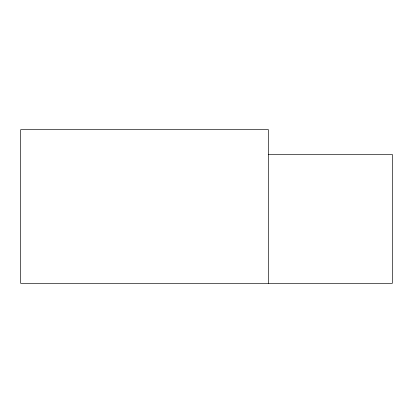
<?xml version="1.0" encoding="UTF-8"?>
<svg xmlns="http://www.w3.org/2000/svg" width="413" height="413" viewBox="0 0 413 413"><rect width="100%" height="100%" fill="white"/><g stroke="black" fill="none" stroke-linecap="round" stroke-linejoin="round"><path stroke-width="0.62" d="M268.45 154.462L392.35 154.462L392.35 283.318L20.65 283.318L20.65 129.682L268.45 129.682L268.45 283.318"/></g></svg>
